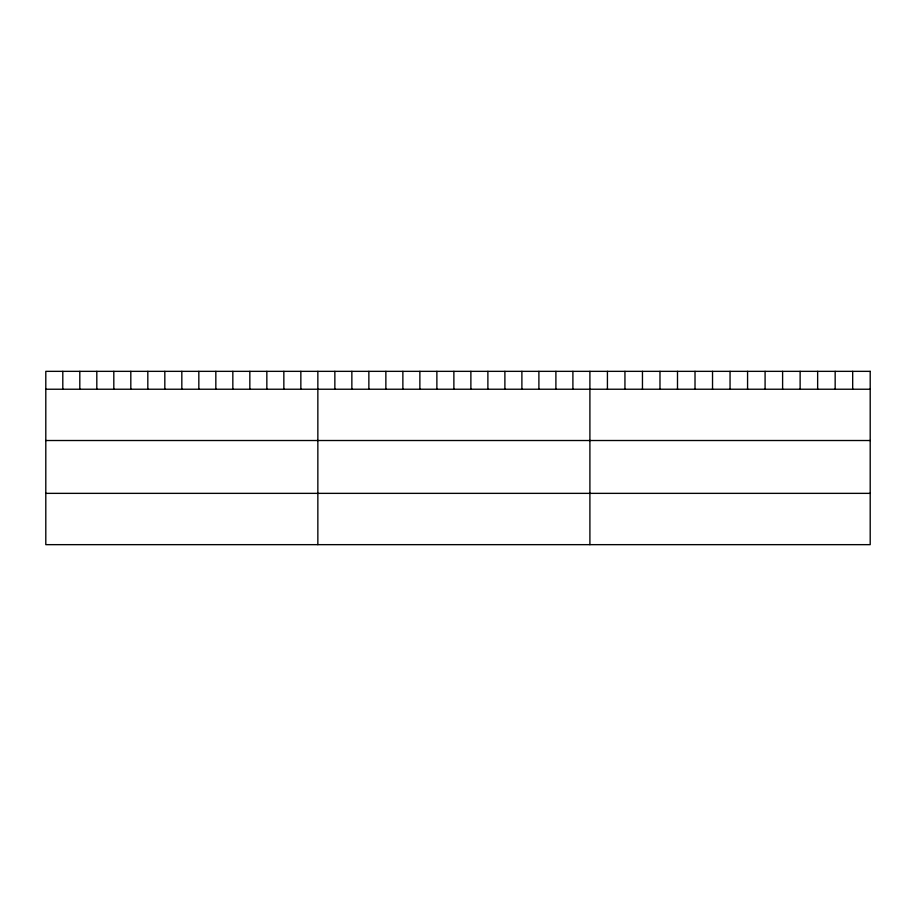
<?xml version="1.0" encoding="UTF-8"?>
<svg xmlns="http://www.w3.org/2000/svg" width="916" height="916" viewBox="0 0 916 916"><rect width="100%" height="100%" fill="white"/><g stroke="black" fill="none" stroke-linecap="round" stroke-linejoin="round"><path stroke-width="1.37" d="M45.8 389.231L870.2 389.231M45.8 440.516L870.2 440.516M45.8 493.358L870.2 493.358M852.682 371.346L852.682 389.231M835.163 371.346L835.163 389.231M817.644 371.346L817.644 389.231M800.126 371.346L800.126 389.231M782.607 371.346L782.607 389.231M765.089 371.346L765.089 389.231M747.571 371.346L747.571 389.231M730.052 371.346L730.052 389.231M712.534 371.346L712.534 389.231M695.015 371.346L695.015 389.231M677.497 371.346L677.497 389.231M659.978 371.346L659.978 389.231M642.46 371.346L642.46 389.231M624.941 371.346L624.941 389.231M607.423 371.346L607.423 389.231M589.904 371.346L589.904 544.654M572.901 371.346L572.901 389.231M555.898 371.346L555.898 389.231M538.894 371.346L538.894 389.231M521.891 371.346L521.891 389.231M504.888 371.346L504.888 389.231M487.885 371.346L487.885 389.231M470.881 371.346L470.881 389.231M453.878 371.346L453.878 389.231M436.875 371.346L436.875 389.231M419.871 371.346L419.871 389.231M402.868 371.346L402.868 389.231M385.865 371.346L385.865 389.231M368.862 371.346L368.862 389.231M351.858 371.346L351.858 389.231M334.855 371.346L334.855 389.231M317.852 371.346L317.852 544.654M300.849 371.346L300.849 389.231M283.846 371.346L283.846 389.231M266.842 371.346L266.842 389.231M249.839 371.346L249.839 389.231M232.836 371.346L232.836 389.231M215.833 371.346L215.833 389.231M198.829 371.346L198.829 389.231M181.826 371.346L181.826 389.231M164.823 371.346L164.823 389.231M147.82 371.346L147.82 389.231M130.816 371.346L130.816 389.231M113.813 371.346L113.813 389.231M96.81 371.346L96.81 389.231M79.806 371.346L79.806 389.231M62.803 371.346L62.803 389.231M870.2 371.346L45.8 371.346L45.8 544.654L870.2 544.654L870.2 371.346"/></g></svg>
